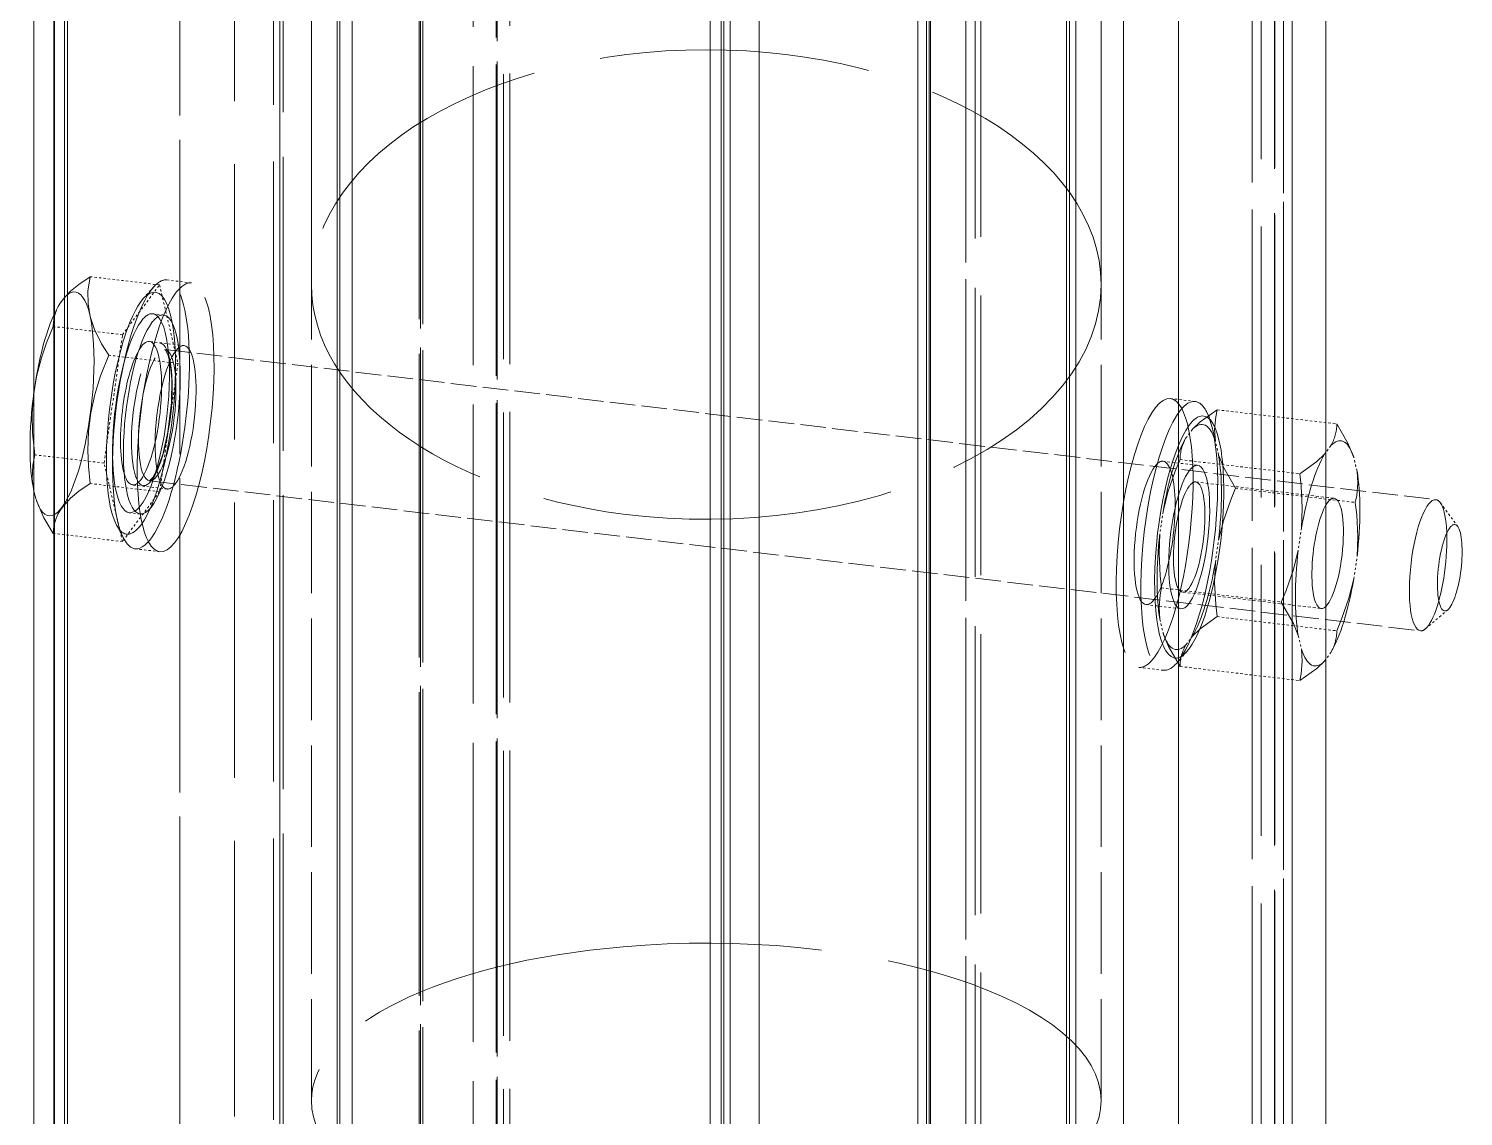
# Model space of a CAD drawing. Header units: millimetres. Extents: x 3475 to 35588, y 2916 to 25624.
# Drawn here: x 15106.7 to 15170.3, y 12204.3 to 12252.5 of the extents above; entities that cross this region are included whole.
import ezdxf

# ---------------------------------------------------------------- set-up
doc = ezdxf.new("R2010")
doc.units = ezdxf.units.MM
doc.linetypes.add('DASHED', pattern=[15, 12, -3])

# ---------------------------------------------------------------- blocks, each defined once
blk = doc.blocks.new('A$C637D7238')
at = {"color": 7, "linetype": 'DASHED', "lineweight": 13, "ltscale": 0.3285682678222656}
blk.add_line((157.3007899765362, 1009.537116626161), (157.3007899765362, 1206.678077319521), dxfattribs=at)
at = {"color": 7, "linetype": 'DASHED', "lineweight": 13, "ltscale": 0.3285686492919922}
blk.add_line((192.3007136825909, 1009.537345507997), (192.3007136825909, 1206.678535083192), dxfattribs=at)
at = {"color": 7, "linetype": 'DASHED', "lineweight": 13, "ltscale": 0.3748058319091797}
for p, q in [((157.3007899765362, 973.3625713380752), (157.3007899765362, 1198.246070483583)), ((192.3007136825909, 973.3623424562393), (192.3007136825909, 1198.245841601747))]:
    blk.add_line(p, q, dxfattribs=at)
at = {"color": 7, "linetype": 'DASHED', "lineweight": 13}
for p, q in [((175.4605037216534, 351.3186183961807), (175.4605037216534, 1170.730125049013)), ((175.5843287948956, 351.0183254274307), (175.5843287948956, 1170.443564990419)), ((174.978478575169, 350.446006396669), (174.978478575169, 1169.8969951662)), ((175.8660823349346, 349.6678081544815), (175.8660823349346, 1169.152671435731)), ((177.1419841293682, 349.3899456056533), (177.1419841293682, 1168.886481860536)), ((144.9915248398174, 343.2588878663955), (144.9915248398174, 1162.983848193544)), ((146.3509685043682, 342.8551403078018), (146.3509685043682, 1162.592918017763)), ((184.1783839706768, 229.7540966066299), (184.1783839706768, 1162.472983935731)), ((145.8821040634502, 341.3270107301651), (145.8821040634502, 1161.110450366396)), ((146.4879542831768, 341.8899456056533), (146.4879542831768, 1161.657020190614)), ((145.9171229843487, 341.1666790040908), (145.9171229843487, 1160.954810717958)), ((186.7159968857159, 337.3896709474502), (186.7159968857159, 1157.271644214052)), ((186.9750911239971, 336.6490093263565), (186.9750911239971, 1156.546546557802)), ((186.3138514999737, 335.5096355470596), (186.3138514999737, 1155.428687671083)), ((184.6752864364971, 334.2759624513565), (184.6752864364971, 1154.21584282245)), ((184.5649653915752, 334.0866771730362), (184.5649653915752, 1154.029533007997)), ((184.7410899643291, 333.856650927919), (184.7410899643291, 1153.802939990419)), ((151.4643031601299, 328.9534297975479), (151.4643031601299, 1148.95087395038)), ((153.8964015488018, 327.6627651246963), (153.8964015488018, 1147.665931323427)), ((155.6230861191143, 327.5035778078018), (155.6230861191143, 1147.507316211122)), ((156.0427409653057, 327.1714702638565), (156.0427409653057, 1147.176353076356)), ((156.0467463974346, 327.2087780031143), (156.0467463974346, 1147.213431933778)), ((165.4870921615948, 212.2852626832901), (165.4870921615948, 1146.933967212099)), ((165.5343562607159, 212.4167552980362), (165.5343562607159, 1147.05504570331)), ((166.0928279404034, 211.8875804933487), (166.0928279404034, 1146.567527392763)), ((155.9050685409893, 325.8677593263565), (155.9050685409893, 1145.874015429872)), ((165.8180552963604, 211.2337795289932), (165.8180552963604, 1145.963508227724)), ((190.905106687962, 325.8669582399307), (190.905106687962, 1145.873099902528)), ((164.4700557236065, 210.9673610719619), (164.4700557236065, 1145.717002490419)), ((190.7675487045635, 324.5664516481338), (190.7675487045635, 1144.570762256044)), ((190.7635432724346, 324.529258349794), (190.7635432724346, 1144.533683398622)), ((191.1872035507549, 324.236289599794), (191.1872035507549, 1144.239799121278)), ((193.3009273056377, 324.0427700075088), (193.3009273056377, 1144.045478442567)), ((200.7691127304424, 209.5612255128799), (200.7691127304424, 1144.41100273456)), ((202.2689754013409, 209.564658740419), (202.2689754013409, 1144.414207080263)), ((195.7289058212627, 322.7728191408096), (195.7289058212627, 1142.76923332538)), ((199.0037471298565, 205.8613506349502), (199.0037471298565, 1140.936805346864)), ((200.3938609604229, 206.2102809938369), (200.3938609604229, 1141.266852954286)), ((199.3923884872784, 205.1047817262588), (199.3923884872784, 1140.219489673036)), ((199.9902278427471, 204.6662441286026), (199.9902278427471, 1139.802695849794)), ((199.9982387070049, 204.7191158327041), (199.9982387070049, 1139.8530498537)), ((158.5562068466534, 202.4043193849502), (158.5562068466534, 1137.639304736513)), ((162.0691997055401, 317.999717334169), (162.0691997055401, 1137.944175341981)), ((162.245324278294, 317.7766719850479), (162.245324278294, 1137.717582324403)), ((158.4484035019268, 202.0741573366104), (158.4484035019268, 1137.321616748231)), ((162.1350032333721, 317.5933376344619), (162.1350032333721, 1137.53127250995)), ((159.1097575668682, 201.2969890626846), (159.1097575668682, 1136.572257617372)), ((159.1097575668682, 315.3952709230362), (159.1097575668682, 1135.291892627138)), ((162.1350032333721, 199.7484890016494), (162.1350032333721, 1135.070563891786)), ((162.0691997055401, 199.4641033204971), (162.0691997055401, 1134.793845752138)), ((162.245324278294, 199.6202007326065), (162.245324278294, 1134.9458232912)), ((158.4484035019268, 314.3017879518447), (158.4484035019268, 1134.174262622255)), ((158.5562068466534, 313.8391033204971), (158.5562068466534, 1133.700477221864)), ((195.7289058212627, 196.1691204103408), (195.7289058212627, 1131.558143237489)), ((191.1872035507549, 195.1753154787002), (191.1872035507549, 1130.572349170106)), ((193.3009273056377, 195.3063503297744), (193.3009273056377, 1130.702582934755)), ((190.7635432724346, 194.9772182496963), (190.7635432724346, 1130.375281909364)), ((190.7675487045635, 194.9521556886612), (190.7675487045635, 1130.350333789247)), ((199.9902278427471, 310.6993022951065), (199.9902278427471, 1130.474158862489)), ((199.9982387070049, 310.6266323121963), (199.9982387070049, 1130.399314502138)), ((155.9050685409893, 194.0763393434463), (155.9050685409893, 1129.476462939638)), ((190.905106687962, 194.0767971071182), (190.905106687962, 1129.47692070331)), ((199.3923884872784, 310.096656421083), (199.3923884872784, 1129.852744677919)), ((199.0037471298565, 309.0611949953018), (199.0037471298565, 1128.782950976747)), ((153.8964015488018, 192.8777996095596), (153.8964015488018, 1128.274833300966)), ((155.6230861191143, 192.9836574586807), (155.6230861191143, 1128.381034472841)), ((156.0427409653057, 193.2047573121963), (156.0427409653057, 1128.603278735536)), ((156.0467463974346, 193.1798091920791), (156.0467463974346, 1128.578101733583)), ((200.3938609604229, 308.5856929811416), (200.3938609604229, 1128.290855029481)), ((151.4643031601299, 192.023154834169), (151.4643031601299, 1127.413322070497)), ((184.5649653915752, 188.6797634157119), (184.5649653915752, 1124.007789233583)), ((184.6752864364971, 188.5582271608291), (184.6752864364971, 1123.882819751161)), ((184.7410899643291, 188.8276210817276), (184.7410899643291, 1124.15953789081)), ((200.7691127304424, 304.0782085451065), (200.7691127304424, 1123.601981738466)), ((202.2689754013409, 304.0737453493057), (202.2689754013409, 1123.597404101747)), ((186.3138514999737, 187.7686992677627), (186.3138514999737, 1123.069373706239)), ((186.9750911239971, 187.0439449342666), (186.9750911239971, 1122.32001457538)), ((186.7159968857159, 186.5751949342666), (186.7159968857159, 1121.833640674013)), ((164.4700557236065, 302.2185436281143), (164.4700557236065, 1121.654426196474)), ((165.8180552963604, 301.868125537294), (165.8180552963604, 1121.286613086122)), ((165.4870921615948, 300.4920879396377), (165.4870921615948, 1119.839393237489)), ((166.0928279404034, 301.0113063844619), (166.0928279404034, 1120.385963061708)), ((145.8821040634502, 184.1134563478408), (145.8821040634502, 1119.25963554706)), ((145.9171229843487, 184.2126766237197), (145.9171229843487, 1119.364005664247)), ((165.5343562607159, 300.3206554445205), (165.5343562607159, 1119.658805468935)), ((146.4879542831768, 183.7655559572158), (146.4879542831768, 1118.892966845888)), ((144.9915248398174, 182.9238430055557), (144.9915248398174, 1118.003303149599)), ((146.3509685043682, 183.1713787111221), (146.3509685043682, 1118.265601733583)), ((177.1419841293682, 179.2263713869033), (177.1419841293682, 1114.045249560731)), ((175.8660823349346, 179.0614620241104), (175.8660823349346, 1113.866950610536)), ((174.978478575169, 178.6010662111221), (174.978478575169, 1113.367759326356)), ((175.4605037216534, 178.0873409303604), (175.4605037216534, 1112.809058764833)), ((175.5843287948956, 178.2638088258682), (175.5843287948956, 1113.001319507021)), ((184.1783839706768, 279.0101543458877), (184.1783839706768, 1096.665793994325))]:
    blk.add_line(p, q, dxfattribs=at)
at = {"color": 7, "linetype": 'DASHED', "lineweight": 13, "ltscale": 0.005152587892884356}
for p, q in [((150.5677730087627, 1009.522010424989), (147.4975520614971, 1009.884559253114)), ((151.3876277450909, 1006.04071770038), (148.3174067978252, 1006.403266528505))]:
    blk.add_line(p, q, dxfattribs=at)
at = {"color": 7, "linetype": 'DASHED', "lineweight": 13, "ltscale": 0.004583599280318437}
for p, q in [((148.9279490951885, 1007.314216235536), (150.5677730087627, 1009.522010424989)), ((150.5677730087627, 1000.351630786317), (148.9279490951885, 998.1438365968643))]:
    blk.add_line(p, q, dxfattribs=at)
at = {"color": 7, "linetype": 'DASHED', "lineweight": 13, "ltscale": 0.001139224147843889}
blk.add_line((149.8497706894268, 1008.911353686708), (150.3026134018291, 1009.4233623537), dxfattribs=at)
at = {"color": 7, "linetype": 'DASHED', "lineweight": 13, "ltscale": 0.00596088193118216}
for p, q in [((150.5677730087627, 1009.522010424989), (151.3876277450909, 1006.04071770038)), ((148.9279490951885, 998.1438365968643), (148.1080943588604, 1001.625129321474))]:
    blk.add_line(p, q, dxfattribs=at)
at = {"color": 7, "linetype": 'DASHED', "lineweight": 13, "ltscale": 0.001833801275879556}
for p, q in [((151.9859248642315, 1009.610358813661), (150.8932429794659, 1009.73944816913)), ((195.3769999985088, 1004.484321216005), (196.4696818832745, 1004.355231860536)), ((193.9690333847393, 992.5671306642471), (195.0617152695049, 992.4380413087783))]:
    blk.add_line(p, q, dxfattribs=at)
at = {"color": 7, "linetype": 'DASHED', "lineweight": 13, "ltscale": 1.915057815166204e-05}
blk.add_line((146.1624843124737, 1008.7055889162), (146.168778562962, 1008.71520195331), dxfattribs=at)
at = {"color": 7, "linetype": 'DASHED', "lineweight": 13, "ltscale": 0.0008043802754698593}
blk.add_line((150.7481318954815, 1008.18556938495), (150.2688533310284, 1008.242332080263), dxfattribs=at)
at = {"color": 7, "linetype": 'DASHED', "lineweight": 13, "ltscale": 0.005152398474144785}
blk.add_line((148.9279490951885, 1007.314216235536), (145.8578425888409, 1007.676765063661), dxfattribs=at)
at = {"color": 7, "linetype": 'DASHED', "lineweight": 13, "ltscale": 0.00957976335019075}
for p, q in [((148.1080943588604, 1001.625129321474), (148.9279490951885, 1007.314216235536)), ((151.3876277450909, 1006.04071770038), (150.5677730087627, 1000.351630786317))]:
    blk.add_line(p, q, dxfattribs=at)
at = {"color": 7, "linetype": 'DASHED', "lineweight": 13, "ltscale": 0.002574544448214107}
blk.add_line((151.6573649887432, 1006.829673388856), (150.1232844833721, 1007.010718921083), dxfattribs=at)
at = {"color": 7, "linetype": 'DASHED', "lineweight": 13, "ltscale": 0.0945371512490534}
blk.add_line((150.8103877548565, 1006.654578784364), (207.1409541611065, 999.9998394044815), dxfattribs=at)
at = {"color": 7, "linetype": 'DASHED', "lineweight": 13, "ltscale": 0.001139271520692868}
for p, q in [((197.2912532333721, 1003.306724170106), (196.9703608993877, 1003.910285571474)), ((148.6637050155987, 998.8707653078018), (148.9845973495831, 998.2672039064346))]:
    blk.add_line(p, q, dxfattribs=at)
at = {"color": 7, "linetype": 'DASHED', "lineweight": 13, "ltscale": 0.00890777326152091}
for p, q in [((197.4413997177471, 1003.984443286317), (202.7491694931377, 1003.357535937685)), ((198.2612544540752, 1000.503150561708), (203.5690242294659, 999.8762432130752))]:
    blk.add_line(p, q, dxfattribs=at)
at = {"color": 7, "linetype": 'DASHED', "lineweight": 13, "ltscale": 0.0007967471719694212}
for p, q in [((196.3496333603252, 1003.121558764833), (196.0646754745831, 1002.737723925966)), ((196.0646754745831, 993.567344287294), (196.3496333603252, 993.9511791261612))]:
    blk.add_line(p, q, dxfattribs=at)
at = {"color": 7, "linetype": 'DASHED', "lineweight": 13, "ltscale": 0.001036226895817529}
for p, q in [((197.5082332138409, 1001.990195849794), (197.3656398300518, 1002.595359424013)), ((194.9060756210674, 994.698707202333), (195.0486690048565, 994.0935436281143))]:
    blk.add_line(p, q, dxfattribs=at)
at = {"color": 7, "linetype": 'DASHED', "lineweight": 13, "ltscale": 0.0007966684495648123}
blk.add_line((202.4861842636456, 1002.396461108583), (202.2009974960674, 1002.012855151552), dxfattribs=at)
at = {"color": 7, "linetype": 'DASHED', "lineweight": 13, "ltscale": 0.005152443224972313}
for p, q in [((148.1080943588604, 1001.625129321474), (145.0379878525127, 1001.987907031435)), ((148.9279490951885, 998.1438365968643), (145.8578425888409, 998.5066143068252))]:
    blk.add_line(p, q, dxfattribs=at)
at = {"color": 7, "linetype": 'DASHED', "lineweight": 13, "ltscale": 0.002574778602355184}
blk.add_line((195.0484401230206, 1001.7036357912), (196.5826350693096, 1001.522361377138), dxfattribs=at)
at = {"color": 7, "linetype": 'DASHED', "lineweight": 13, "ltscale": 0.008907962679770728}
blk.add_line((195.8015758041729, 1001.776649096864), (201.1094600204815, 1001.149741748231), dxfattribs=at)
at = {"color": 7, "linetype": 'DASHED', "lineweight": 13, "ltscale": 0.0001913237065299219}
blk.add_line((203.5021907333721, 1001.870490649599), (203.4653407577862, 1001.979209521669), dxfattribs=at)
at = {"color": 7, "linetype": 'DASHED', "lineweight": 13, "ltscale": 3.438521647895803e-05}
for p, q in [((203.4722072128643, 1001.959754565614), (203.4653407577862, 1001.979209521669)), ((195.0785380844463, 994.0042797120987), (195.0854045395245, 993.984824756044))]:
    blk.add_line(p, q, dxfattribs=at)
at = {"color": 7, "linetype": 'DASHED', "lineweight": 13, "ltscale": 0.001036183167959964}
for p, q in [((203.6446696762432, 1001.26532707538), (203.5021907333721, 1001.870490649599)), ((201.0425120834698, 993.973609546083), (201.1849910263409, 993.3684459718643))]:
    blk.add_line(p, q, dxfattribs=at)
at = {"color": 7, "linetype": 'DASHED', "lineweight": 13, "ltscale": 0.005152632642066775}
blk.add_line((150.5677730087627, 1000.351630786317), (147.4975520614971, 1000.714408496278), dxfattribs=at)
at = {"color": 7, "linetype": 'DASHED', "lineweight": 13, "ltscale": 0.002574589185219294}
for p, q in [((150.9065181259502, 1000.473853686708), (149.3724376205791, 1000.655128100771)), ((194.2975932602276, 995.3478160890518), (195.8316737655987, 995.1665416749893))]:
    blk.add_line(p, q, dxfattribs=at)
at = {"color": 7, "linetype": 'DASHED', "lineweight": 13, "ltscale": 0.09453753008435926}
blk.add_line((150.1235133652081, 1000.841437915224), (206.454308653294, 994.1866985353408), dxfattribs=at)
at = {"color": 7, "linetype": 'DASHED', "lineweight": 13, "ltscale": 0.0102985461579401}
blk.add_line((196.4956599716534, 1000.786506274599), (202.6320964340557, 1000.061408618349), dxfattribs=at)
at = {"color": 7, "linetype": 'DASHED', "lineweight": 13, "ltscale": 7.975272175397444e-05}
blk.add_line((145.1256495956768, 999.9302593263565), (145.1416713241924, 999.8851696046768), dxfattribs=at)
at = {"color": 7, "linetype": 'DASHED', "lineweight": 13, "ltscale": 0.002191285739866994}
blk.add_line((208.1085521225323, 998.8066783937393), (207.3325282577862, 999.8680034669815), dxfattribs=at)
at = {"color": 7, "linetype": 'DASHED', "lineweight": 13, "ltscale": 0.000804335499393497}
blk.add_line((149.706261778294, 999.3669811281143), (149.2269832138409, 999.4235149415908), dxfattribs=at)
at = {"color": 7, "linetype": 'DASHED', "lineweight": 13, "ltscale": 0.00166537511138792}
for p, q in [((195.0486690048565, 999.4757000001846), (194.9060756210674, 998.4867015870987)), ((197.3656398300518, 997.2132030519424), (197.5082332138409, 998.2022014650283))]:
    blk.add_line(p, q, dxfattribs=at)
at = {"color": 7, "linetype": 'DASHED', "lineweight": 13, "ltscale": 0.001665725476064837}
for p, q in [((201.1849910263409, 998.7508312257705), (201.0425120834698, 997.7616039308487)), ((203.5021907333721, 996.4881053956924), (203.6446696762432, 997.4773326906143))]:
    blk.add_line(p, q, dxfattribs=at)
at = {"color": 7, "linetype": 'DASHED', "lineweight": 13, "ltscale": 0.001833611858427043}
blk.add_line((150.577958250462, 997.6931682619033), (149.4853908066143, 997.8222576173721), dxfattribs=at)
at = {"color": 7, "linetype": 'DASHED', "lineweight": 13, "ltscale": 0.008908196849076937}
blk.add_line((194.9816066269268, 996.0877910646377), (200.2896052841534, 995.460654834169), dxfattribs=at)
at = {"color": 7, "linetype": 'DASHED', "lineweight": 13, "ltscale": 0.01029850140085407}
blk.add_line((195.9186488632549, 995.9023967775283), (202.0550853256573, 995.1775280031143), dxfattribs=at)
at = {"color": 7, "linetype": 'DASHED', "lineweight": 13, "ltscale": 0.008907818014424309}
blk.add_line((197.4413997177471, 994.8142925294815), (202.7491694931377, 994.1871562990127), dxfattribs=at)
at = {"color": 7, "linetype": 'DASHED', "lineweight": 13, "ltscale": 0.002191406831716288}
blk.add_line((207.6732188705791, 995.1216808351455), (206.6712886337627, 994.270240405458), dxfattribs=at)
at = {"color": 7, "linetype": 'DASHED', "lineweight": 13, "ltscale": 0.0001912625642320475}
blk.add_line((195.0486690048565, 994.0935436281143), (195.0854045395245, 993.984824756044), dxfattribs=at)
at = {"color": 7, "linetype": 'DASHED', "lineweight": 13, "ltscale": 0.001139097794646109}
blk.add_line((196.105187559544, 993.2661357912002), (195.6524592880596, 992.754127124208), dxfattribs=at)
at = {"color": 7, "linetype": 'DASHED', "lineweight": 13, "ltscale": 0.0007969746195768152}
blk.add_line((202.2009974960674, 992.8424755128799), (202.4861842636456, 993.2263103517471), dxfattribs=at)
at = {"color": 7, "linetype": 'DASHED', "lineweight": 13, "ltscale": 0.008908007431722511}
blk.add_line((195.8015758041729, 992.6064983400283), (201.1094600204815, 991.9793621095596), dxfattribs=at)
at = {"color": 7, "linetype": 'DASHED', "lineweight": 13}
for points in [[(147.4975520614971, 1009.884559253114), (146.996300840794, 1009.545585254091), (146.6200191025127, 1009.236823657411), (146.3659602646221, 1008.976127246278), (146.168778562962, 1008.71520195331)], [(147.4968654159893, 1008.123313525575), (147.4007350448956, 1008.675605395692), (147.3969584946026, 1009.250098803896), (147.4975520614971, 1009.884559253114)], [(147.4968654159893, 1008.123313525575), (147.6911860947002, 1007.548591235536), (148.0038386825909, 1006.914588549989), (148.3174067978252, 1006.403266528505)], [(145.0379878525127, 1001.987907031435), (144.9446040634502, 1002.958594897646), (144.9301845077862, 1003.811408618349), (144.9885493759502, 1004.644538501161), (145.121186399876, 1005.45478020038), (145.3366786484112, 1006.2885967287), (145.5614406113018, 1006.949607470888), (145.8578425888409, 1007.676765063661)], [(150.2663356308331, 1000.983802417177), (150.467980528294, 1001.341315844911), (150.7091075424541, 1002.004615405458), (150.9398204330791, 1002.999564746278), (151.0976344589581, 1004.307624438661), (151.1111384872784, 1005.336906054872), (151.0358363632549, 1006.051017382997), (150.9337550644268, 1006.438514331239), (150.8393413071026, 1006.620704272646), (150.8094722275127, 1006.652061084169), (150.8035212997784, 1006.65595207538), (150.8103877548565, 1006.654578784364)], [(148.3174067978252, 1006.403266528505), (147.952111387669, 1005.486823657411), (147.6964503769268, 1004.666053393739), (147.5168925766338, 1003.847114184755), (147.4153834823956, 1003.033210376161), (147.3873454574932, 1002.177192309755), (147.4172145370831, 1001.48619804706), (147.4975520614971, 1000.714408496278)], [(196.3496333603252, 1003.121558764833), (196.6903239731182, 1003.44794426288), (197.4413997177471, 1003.984443286317)], [(197.3656398300518, 1002.595359424013), (197.3306209091534, 1003.116523364442), (197.3800593857159, 1003.678886035341), (197.4413997177471, 1003.984443286317)], [(203.4653407577862, 1001.979209521669), (203.2588893417706, 1002.471763232606), (202.7491694931377, 1003.357535937685)], [(145.0036555771221, 1000.368796924013), (144.9306422714581, 1000.929328540224), (144.9542171005596, 1001.523505786317), (145.0379878525127, 1001.987907031435)], [(195.0486690048565, 999.4757000001846), (195.2640468124737, 1000.33400688495), (195.588830137669, 1001.267158130067), (195.8015758041729, 1001.776649096864)], [(197.5082332138409, 1001.990195849794), (197.7236110214581, 1001.447745898622), (198.2612544540752, 1000.503150561708)], [(202.2009974960674, 1002.012855151552), (201.8604213241924, 1001.686011889833), (201.1094600204815, 1001.149741748231)], [(150.1235133652081, 1000.841437915224), (150.1160747055401, 1000.841437915224), (150.120080137669, 1000.842582324403), (150.1441127304424, 1000.856086352724), (150.2538615707745, 1000.967322924989), (150.2663356308331, 1000.983802417177)], [(201.1849910263409, 998.7508312257705), (201.2202388290752, 999.6304241212783), (201.1706859115948, 1000.607520678896), (201.1094600204815, 1001.149741748231)], [(203.6446696762432, 1001.26532707538), (203.6798030380596, 1000.74416313495), (203.6303645614971, 1000.181800464052), (203.5690242294659, 999.8762432130752)], [(147.4975520614971, 1000.714408496278), (146.996300840794, 1000.375205615419), (146.6200191025127, 1000.066444018739), (146.2029963974346, 999.5960918458877), (146.0591441635479, 999.3541637453018), (145.9530574325909, 999.097129443544), (145.8855372909893, 998.8197246583877), (145.8578425888409, 998.5066143068252)], [(197.5082332138409, 998.2022014650283), (197.7236110214581, 999.060508349794), (198.0483943466534, 999.9934307130752), (198.2612544540752, 1000.503150561708)], [(145.1416713241924, 999.8851696046768), (145.4440242294659, 999.2019573244033), (145.8578425888409, 998.5066143068252)], [(203.6446696762432, 997.4773326906143), (203.6798030380596, 998.3569255861221), (203.6303645614971, 999.3340221437393), (203.5690242294659, 999.8762432130752)], [(194.9060756210674, 998.4867015870987), (194.870942259251, 997.6068798097549), (194.9204951767315, 996.6297832521377), (194.9816066269268, 996.0877910646377)], [(201.0425120834698, 997.7616039308487), (200.8271342758526, 996.903297046083), (200.5023509506573, 995.9703746828018), (200.2896052841534, 995.460654834169)], [(197.3656398300518, 997.2132030519424), (197.3306209091534, 996.3333812745987), (197.3800593857159, 995.3562847169815), (197.4413997177471, 994.8142925294815)], [(203.5021907333721, 996.4881053956924), (203.2868129257549, 995.6297985109268), (202.9620296005596, 994.6968761476455), (202.7491694931377, 994.1871562990127)], [(194.9060756210674, 994.698707202333), (194.870942259251, 995.2196422609268), (194.9204951767315, 995.7820049318252), (194.9816066269268, 996.0877910646377)], [(201.0425120834698, 993.973609546083), (200.8271342758526, 994.5160594972549), (200.2896052841534, 995.460654834169)], [(196.3496333603252, 993.9511791261612), (196.6903239731182, 994.277793506044), (197.4413997177471, 994.8142925294815)], [(195.0854045395245, 993.984824756044), (195.2918559555401, 993.4920421632705), (195.8015758041729, 992.6064983400283)], [(201.1849910263409, 993.3684459718643), (201.2202388290752, 992.8472820314346), (201.1706859115948, 992.2849193605362), (201.1094600204815, 991.9793621095596)], [(202.2009974960674, 992.8424755128799), (201.8604213241924, 992.5158611329971), (201.1094600204815, 991.9793621095596)]]:
    blk.add_lwpolyline(points, dxfattribs=at)
for centre, radius, start, end in [((147.7650004867901, 1007.67287407245), 1.906581926275653, 146.855481613602, 179.8802078162088), ((200.8407527450909, 1003.361655810731), 1.907796707607682, 329.6073290844162, 359.8758314868094), ((197.7099925522198, 1001.772529223817), 1.907796707605821, 149.6073272644988, 179.8758296650336), ((148.8114482406963, 1001.193687060731), 3.89607461062408, 192.223418326571, 199.6265374240605), ((200.8407527450909, 994.1912761720596), 1.907796707640591, 329.6073290844162, 359.8758314868094), ((197.7099925522198, 992.6023784669815), 1.907796707634054, 149.6073272644988, 179.8758296650336)]:
    blk.add_arc(centre, radius, start, end, dxfattribs=at)
for centre, major_axis, ratio, start_param, end_param in [((174.8007518295635, 1009.537116626161), (17.49996185302734, -1.071563613425536e-15), 0.5947617139946315, 1.886299801760778e-05, 3.14161151658781), ((149.7479182724346, 1003.832923510927), (0.6335449218750003, 5.362701416015626), 0.2604505284350213, 3.567420807496043, 6.642465715384174), ((150.1893168930401, 1003.780738452333), (0.7039260864257817, 5.958480834960939), 0.2604505284350213, 6.283151560931492, 6.642465589708534), ((146.2480861191143, 1004.24628410663), (-0.5862808227539066, -4.963073730468751), 0.2604505284350213, 5.796855026304528, 9.910979628162071), ((150.1893168930401, 1003.780738452333), (0.7039260864257817, 5.958480834960939), 0.2604505284350213, 0.3592802825289474, 2.782312698937543), ((151.2818843368877, 1003.651649096864), (0.7039260864257817, 5.958480834960939), 0.2604505284350213, 0.4258281539062501, 3.141558907341699), ((150.1893168930401, 1003.780738452333), (0.7039260864257817, 5.958480834960939), 0.2604505284350213, 3.141558907341695, 6.283151560931492), ((151.2818843368877, 1003.651649096864), (0.7039260864257817, 5.958480834960939), 0.2604505284350213, 3.141558907341699, 6.283151560931492), ((151.2818843368877, 1003.651649096864), (0.7039260864257817, 5.958480834960939), 0.2604505284350213, 6.283151560931492, 6.709013461085836), ((174.8007518295635, 1009.537116626161), (17.49996185302734, -1.071563613425536e-15), 0.5947617139946315, 3.14161151658781, 4.500368306963754), ((174.8007518295635, 1009.537116626161), (17.49996185302734, -1.071563613425536e-15), 0.5947617139946315, 4.500368306963754, 6.283204170177604), ((146.2480861191143, 1004.24628410663), (-0.5862808227539066, -4.963073730468751), 0.2604505284350213, 3.627794320982483, 5.638217134290925), ((149.7479182724346, 1003.832923510927), (0.6335449218750003, 5.362701416015626), 0.2604505284350213, 0.3592804082045872, 2.782312728679787), ((149.7479182724346, 1003.832923510927), (0.5209350585937502, 4.409408569335938), 0.2604505284350213, 0.4258281539062505, 3.141558907341701), ((150.2271968368877, 1003.776160815614), (0.5209350585937502, 4.409408569335938), 0.2604505284350213, 0.4258281539062505, 3.141558907341697), ((149.7479182724346, 1003.832923510927), (0.5209350585937502, 4.409408569335938), 0.2604505284350213, 3.141558907341701, 6.283151560931492), ((150.2271968368877, 1003.776160815614), (0.5209350585937502, 4.409408569335938), 0.2604505284350213, 3.141558907341697, 6.28315156093149), ((149.7479182724346, 1003.832923510927), (0.5209350585937502, 4.409408569335938), 0.2604505284350213, 6.283151560931491, 6.709013461085837), ((150.2271968368877, 1003.776160815614), (0.5209350585937502, 4.409408569335938), 0.2604505284350213, 6.28315156093149, 6.709013461085837), ((149.7479182724346, 1003.832923510927), (0.3753662109375002, 3.17779541015625), 0.2604505284350213, 6.283151560931482, 9.424744214521288), ((150.2271968368877, 1003.776160815614), (0.3727340698242191, 3.1549072265625), 0.2604505284350213, 3.567420807496144, 9.850606114675719), ((150.4669505600323, 1003.748008349794), (0.3433227539062501, 2.906570434570312), 0.2604505284350213, 3.567420807496045, 9.850606114675632), ((149.7479182724346, 1003.832923510927), (0.3753662109375002, 3.17779541015625), 0.2604505284350213, 3.567420807496045, 6.283151560931483), ((151.2818843368877, 1003.651649096864), (0.3753662109375002, 3.17779541015625), 0.2604505284350213, 6.283151560931493, 9.424744214521285), ((151.2818843368877, 1003.651649096864), (0.3753662109375002, 3.17779541015625), 0.2604505284350213, 3.567420807496045, 6.283151560931493), ((194.6730739120831, 998.525611499208), (-0.7039260864257817, -5.958480834960939), 0.2604505284350211, 3.141558907341699, 6.283151560931491), ((195.7657557968487, 998.3965221437393), (-0.7039260864257817, -5.958480834960939), 0.2604505284350211, 3.141558907341699, 6.283151560931492), ((194.6730739120831, 998.525611499208), (-0.7039260864257817, -5.958480834960939), 0.2604505284350211, 0.4258281539062521, 3.141558907341699), ((195.7657557968487, 998.3965221437393), (-0.7039260864257817, -5.958480834960939), 0.2604505284350211, 2.782312698937566, 3.141558907341699), ((195.7657557968487, 998.3965221437393), (-0.7039260864257817, -5.958480834960939), 0.2604505284350211, 0.3592802825289181, 2.782312698937566), ((196.2071544174541, 998.3443370851455), (-0.6335449218750003, -5.362701416015626), 0.2604505284350211, 2.782312666850566, 3.567420807496043), ((196.2071544174541, 998.3443370851455), (-0.5895996093750002, -4.990310668945312), 0.2604505284350213, 2.620264969910975, 3.467379093884505), ((196.2071544174541, 998.3443370851455), (-0.6335449218750003, -5.362701416015626), 0.2604505284350211, 3.567420807496046, 6.642465551893008), ((196.2071544174541, 998.3443370851455), (-0.6335449218750003, -5.362701416015626), 0.2604505284350211, 0.3592802447134217, 2.782312666850566), ((202.3435908798565, 997.6194683107315), (-0.5895996093750002, -4.990310668945312), 0.2604505284350213, 2.655328451135105, 3.467379093884502), ((196.2071544174541, 998.3443370851455), (-0.5895996093750002, -4.990310668945312), 0.2604505284350213, 3.667462521107581, 4.514576645081099), ((194.6730739120831, 998.525611499208), (-0.3753662109375002, -3.17779541015625), 0.2604505284350211, 6.283151560931487, 9.424744214521283), ((194.6730739120831, 998.525611499208), (-0.3753662109375002, -3.17779541015625), 0.2604505284350211, 3.141558907341699, 3.567420807496045), ((196.2071544174541, 998.3443370851455), (-0.3753662109375002, -3.17779541015625), 0.2604505284350211, 6.283151560931493, 9.424744214521283), ((196.2071544174541, 998.3443370851455), (-0.3753662109375002, -3.17779541015625), 0.2604505284350211, 3.141558907341699, 3.567420807496045), ((196.2071544174541, 998.3443370851455), (-0.5895996093750002, -4.990310668945312), 0.2604505284350213, 1.573067418714383, 2.420181542687895), ((202.3435908798565, 997.6194683107315), (-0.5895996093750002, -4.990310668945312), 0.2604505284350213, 3.667462521107581, 4.514576645081099), ((202.3435908798565, 997.6194683107315), (-0.5895996093750002, -4.990310668945312), 0.2604505284350213, 2.620264969910975, 2.655328451135105), ((149.7479182724346, 1003.832923510927), (0.3753662109375002, 3.17779541015625), 0.2604505284350213, 3.141558907341703, 3.567420807496045), ((194.6730739120831, 998.525611499208), (-0.3753662109375002, -3.17779541015625), 0.2604505284350211, 3.567420807496045, 6.283151560931487), ((196.2071544174541, 998.3443370851455), (-0.3753662109375002, -3.17779541015625), 0.2604505284350211, 3.567420807496045, 6.283151560931493), ((202.3435908798565, 997.6194683107315), (-0.5895996093750002, -4.990310668945312), 0.2604505284350213, 1.573067418714383, 2.420181542687895), ((146.2480861191143, 1004.24628410663), (-0.5862808227539066, -4.963073730468751), 0.2604505284350213, 5.638217134290925, 5.796855026304528), ((151.2818843368877, 1003.651649096864), (0.3753662109375002, 3.17779541015625), 0.2604505284350213, 3.141558907341699, 3.567420807496041), ((196.2071544174541, 998.3443370851455), (-0.2885055541992188, -2.441940307617187), 0.2604505284350214, 3.567420807496045, 6.283151560931491), ((196.2071544174541, 998.3443370851455), (-0.2885055541992188, -2.441940307617187), 0.2604505284350214, 6.283151560931491, 9.424744214521281), ((196.2071544174541, 998.3443370851455), (-0.2885055541992188, -2.441940307617187), 0.2604505284350214, 3.141558907341697, 3.567420807496045), ((202.3435908798565, 997.6194683107315), (-0.2885055541992188, -2.441940307617187), 0.2604505284350214, 3.567420807496045, 6.283151560931491), ((202.3435908798565, 997.6194683107315), (-0.2885055541992188, -2.441940307617187), 0.2604505284350214, 6.283151560931491, 9.424744214521281), ((202.3435908798565, 997.6194683107315), (-0.2885055541992188, -2.441940307617187), 0.2604505284350214, 3.141558907341697, 3.567420807496045), ((206.7976314072002, 997.0932689699112), (-0.3433227539062501, -2.906570434570312), 0.2604505284350213, 3.141558907341706, 6.283151560931489), ((206.7976314072002, 997.0932689699112), (-0.3433227539062501, -2.906570434570312), 0.2604505284350213, 0.2731507337246716, 2.868431058095521), ((206.7976314072002, 997.0932689699112), (-0.3433227539062501, -2.906570434570312), 0.2604505284350213, 2.868431058095521, 3.141558907341706), ((149.7479182724346, 1003.832923510927), (0.6335449218750003, 5.362701416015626), 0.2604505284350213, 2.782312728679785, 3.567420807496043), ((196.2071544174541, 998.3443370851455), (-0.5895996093750002, -4.990310668945312), 0.2604505284350213, 4.714660072304175, 5.561774196277688), ((207.7564174179424, 996.9799724611221), (-0.2260208129882818, -1.9134521484375), 0.2604505284350213, 3.567420807496066, 6.556336033294722), ((207.7564174179424, 996.9799724611221), (-0.2260208129882818, -1.9134521484375), 0.2604505284350213, 0.2731507261151358, 2.868431014242429), ((207.7564174179424, 996.9799724611221), (-0.2260208129882818, -1.9134521484375), 0.2604505284350213, 2.868431014242518, 3.567420807496144), ((150.1893168930401, 1003.780738452333), (0.7039260864257817, 5.958480834960939), 0.2604505284350213, 2.782312698937543, 3.141558907341695), ((202.3435908798565, 997.6194683107315), (-0.5895996093750002, -4.990310668945312), 0.2604505284350213, 4.714660072304175, 5.561774196277688), ((196.2071544174541, 998.3443370851455), (-0.5895996093750002, -4.990310668945312), 0.2604505284350213, 0.5258698675177959, 1.372983991491305), ((202.3435908798565, 997.6194683107315), (-0.5895996093750002, -4.990310668945312), 0.2604505284350213, 0.5258698675177959, 1.372983991491305), ((196.2071544174541, 998.3443370851455), (-0.5895996093750002, -4.990310668945312), 0.2604505284350213, 5.761857623500767, 5.796921104724887), ((196.2071544174541, 998.3443370851455), (-0.5895996093750002, -4.990310668945312), 0.2604505284350213, 5.796921104724887, 6.608971747474295), ((206.7976314072002, 997.0932689699112), (-0.3433227539062501, -2.906570434570312), 0.2604505284350213, 6.28315156093149, 6.556336040904259), ((202.3435908798565, 997.6194683107315), (-0.5895996093750002, -4.990310668945312), 0.2604505284350213, 5.761857623500767, 6.608971747474295), ((194.6730739120831, 998.525611499208), (-0.7039260864257817, -5.958480834960939), 0.2604505284350211, 6.28315156093149, 6.709013461085839), ((195.7657557968487, 998.3965221437393), (-0.7039260864257817, -5.958480834960939), 0.2604505284350211, 6.283151560931492, 6.642465589708503), ((174.8007518295635, 973.3623424562393), (17.49996185302734, -1.071563613425536e-15), 0.3988187391492446, 6.283166444181569, 8.066002307395411), ((174.8007518295635, 973.3623424562393), (17.49996185302734, -1.071563613425536e-15), 0.3988187391492446, 1.782817000215826, 3.141573790591776), ((174.8007518295635, 973.3623424562393), (17.49996185302734, -1.071563613425536e-15), 0.3988187391492446, 3.141573790591776, 6.283166444181569)]:
    blk.add_ellipse(centre, major_axis=major_axis, ratio=ratio, start_param=start_param, end_param=end_param, dxfattribs=at)
blk = doc.blocks.new('1')
at = {"color": 7}
blk.add_blockref('A$C637D7238', (14961.93724785536, 11231.62752481714), dxfattribs=at)

msp = doc.modelspace()

# ---------------------------------------------------------------- block references
msp.add_blockref('1', (0, 0))

doc.saveas('drawing.dxf')
